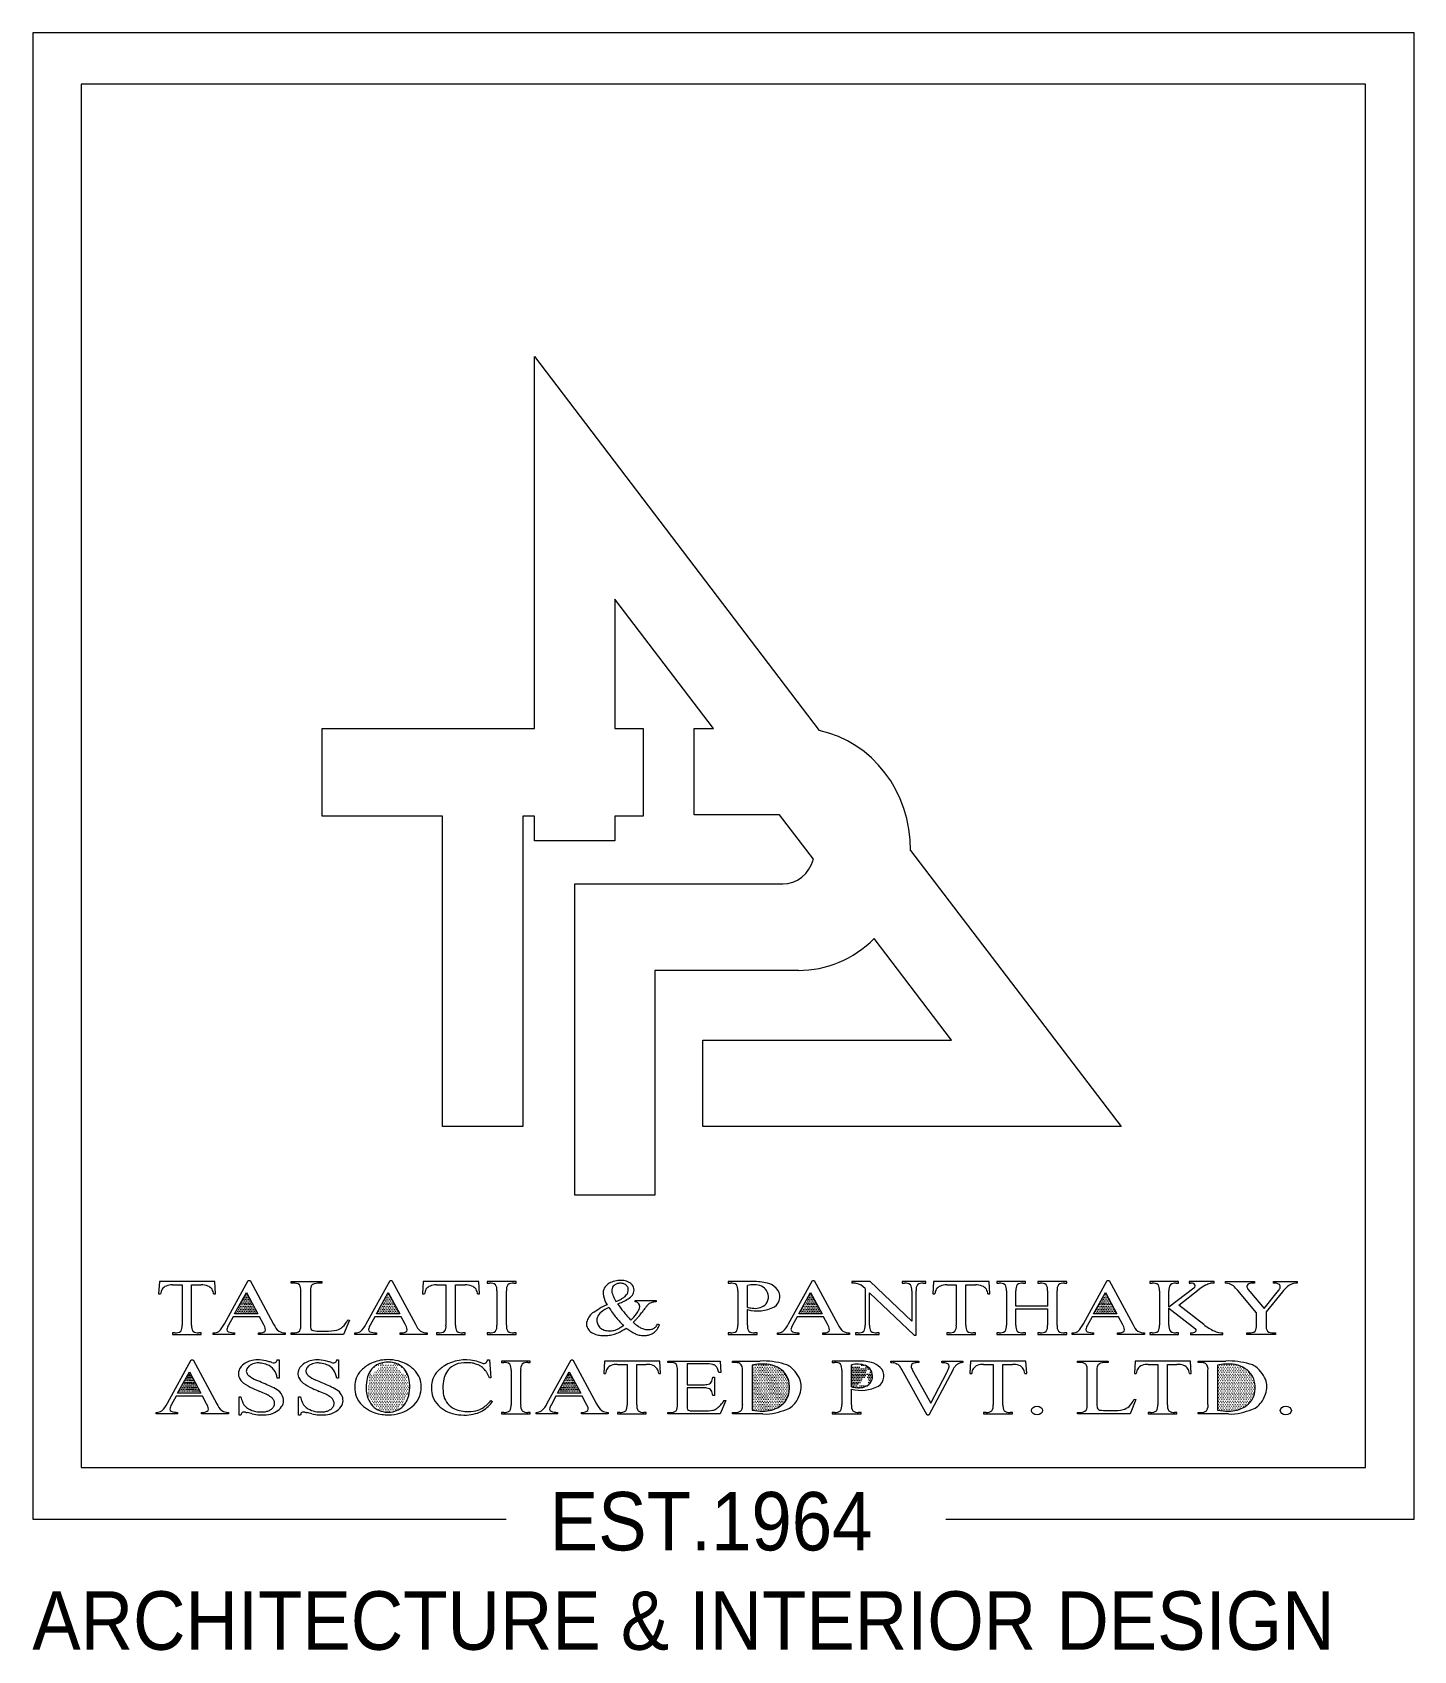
# Paper-space layout 'Cover Sheet A3' of a CAD drawing. Header units: inches. Extents: x 0 to 16.1, y 0 to 10.3.
# Drawn here: x 14.581 to 15.025, y 0.753 to 1.272 of the extents above; entities that cross this region are included whole.
import ezdxf
from ezdxf.enums import TextEntityAlignment as Align

# ---------------------------------------------------------------- set-up
doc = ezdxf.new("R2010")
doc.units = ezdxf.units.IN
for name, color, linetype, lineweight in [('G-ANNO-TEXT', 3, 'Continuous', 15), ('G-ANNO-TTLB', 7, 'Continuous', 50), ('G-PAPR-BORD', 252, 'Continuous', 5), ('G-PAPR-THIN', 20, 'Continuous', 5)]:
    doc.layers.add(name, color=color, linetype=linetype, lineweight=lineweight)
doc.styles.add('NOTES', font='arial.ttf', dxfattribs={"height": 2})
doc.styles.add('SUB-TITLE', font='swisscb.ttf')
doc.styles.add('SUB-TITLE-2', font='swissc.ttf')
doc.styles.add('TITLE', font='swisscb.ttf')
doc.styles.add('TradeMark', font='monbaiti.ttf')
pattern_1 = [(0, (0, 0), (0.0046875, 0.009375), [0, -0.009375])]

# ---------------------------------------------------------------- blocks, each defined once
blk = doc.blocks.new('TPA Logo master')
at = {"layer": 'G-PAPR-BORD'}
h = blk.add_hatch(dxfattribs=at)
h.set_pattern_fill('DOTS', color=256, scale=0.15)
h.set_pattern_definition(pattern_1)
h.paths.add_polyline_path([(1.1138, 1.0555), (1.1791, 1.165), (1.2428, 1.0555)])
h = blk.add_hatch(dxfattribs=at)
h.set_pattern_fill('DOTS', color=256, scale=0.15)
h.set_pattern_definition(pattern_1)
h.paths.add_polyline_path([(1.9627, 1.165), (1.8975, 1.0555), (2.0264, 1.0555)])
h = blk.add_hatch(dxfattribs=at)
h.set_pattern_fill('DOTS', color=256, scale=0.15)
h.set_pattern_definition(pattern_1)
h.paths.add_polyline_path([(3.29, 1.179, 0.081371), (3.2886, 1.1885, 0.089258), (3.2843, 1.1966, 0.062844), (3.278, 1.2029, 0.056613), (3.2694, 1.2081, 0.044434), (3.2621, 1.2107, 0.052187), (3.2504, 1.2125, 0.02977), (3.2409, 1.2123, 0.039286), (3.2298, 1.2106, 0.087066), (3.2161, 1.2048, 0.028953), (3.2074, 1.1969, 0.1014), (3.2003, 1.1859, 0.122358), (3.1986, 1.1727, 0.056932), (3.202, 1.1579, 0.031251), (3.2075, 1.1452, 0.016597), (3.2216, 1.1192, 0.013027), (3.2419, 1.1271, 0.0251), (3.2521, 1.132, 0.016885), (3.2646, 1.1395, 0.038764), (3.2721, 1.1452, 0.03642), (3.2807, 1.1541, 0.098522), (3.2881, 1.1676, 0.071966)])
h = blk.add_hatch(dxfattribs=at)
h.set_pattern_fill('DOTS', color=256, scale=0.15)
h.set_pattern_definition(pattern_1)
h.paths.add_polyline_path([(4.0551, 1.1746, 0.153503), (4.0268, 1.1972, 0.144584), (3.9486, 1.2008), (3.9486, 1.0883, 0.010267), (3.9751, 1.0853, 0.20453), (4.0441, 1.1004, 0.404726)])
h = blk.add_hatch(dxfattribs=at)
h.set_pattern_fill('DOTS', color=256, scale=0.15)
h.set_pattern_definition(pattern_1)
h.paths.add_polyline_path([(4.2979, 1.165), (4.2326, 1.0555), (4.3615, 1.0555)])
h = blk.add_hatch(dxfattribs=at)
h.set_pattern_fill('DOTS', color=256, scale=0.15)
h.set_pattern_definition(pattern_1)
h.paths.add_polyline_path([(5.928, 1.165), (5.8628, 1.0555), (5.9917, 1.0555)])
h = blk.add_hatch(dxfattribs=at)
h.set_pattern_fill('DOTS', color=256, scale=0.15)
h.set_pattern_definition(pattern_1)
h.paths.add_polyline_path([(3.2238, 1.0359, -0.02642), (3.2031, 1.0603, -0.011131), (3.1829, 1.0881, 0.069846), (3.139, 1.0631, 0.110367), (3.1209, 1.0415, 0.155371), (3.1166, 1.016, 0.11318), (3.124, 0.9966, 0.095741), (3.1398, 0.9808, 0.094224), (3.1633, 0.9706, 0.063246), (3.1894, 0.9681, 0.05841), (3.2182, 0.9724, 0.063942), (3.2436, 0.9829, -0.008738), (3.2645, 0.9944, -0.009472)])
h = blk.add_hatch(dxfattribs=at)
h.set_pattern_fill('DOTS', color=256, scale=0.15)
h.set_pattern_definition(pattern_1)
h.paths.add_polyline_path([(0.7988, 0.6479), (0.864, 0.7574), (0.9277, 0.6479)])
h = blk.add_hatch(dxfattribs=at)
h.set_pattern_fill('DOTS', color=256, scale=0.15)
h.set_pattern_definition(pattern_1)
edge = h.paths.add_edge_path()
edge.add_arc((1.954, 0.6636), 0.1119, 239.39309, 259.10385, ccw=False)
edge.add_arc((1.9509, 0.6584), 0.1059, 207.33595, 239.39309, ccw=False)
edge.add_arc((1.9776, 0.6722), 0.136, 183.9205, 207.33595, ccw=False)
edge.add_arc((2.0814, 0.6793), 0.24, 171.62309, 183.9205, ccw=False)
edge.add_arc((1.9519, 0.6984), 0.1092, 131.91147, 171.62309, ccw=False)
edge.add_arc((1.9543, 0.6887), 0.1181, 96.55145, 129.63077, ccw=False)
edge.add_arc((1.962, 0.6504), 0.157, 80.82761, 97.74099, ccw=False)
edge.add_arc((1.9689, 0.6888), 0.1181, 50.36923, 81.16974, ccw=False)
edge.add_arc((1.9713, 0.6985), 0.1092, 8.37691, 48.08853, ccw=False)
edge.add_arc((1.8418, 0.6794), 0.24, -3.9205, 8.37691, ccw=False)
edge.add_arc((1.9456, 0.6723), 0.136, 332.66405, 356.0795, ccw=False)
edge.add_arc((1.9723, 0.6585), 0.1059, 300.60691, 332.66405, ccw=False)
edge.add_arc((1.9662, 0.67), 0.119, 280.96677, 300.30122, ccw=False)
edge.add_arc((1.9621, 0.7035), 0.1527, 258.95212, 280.11505, ccw=False)
h = blk.add_hatch(dxfattribs=at)
h.set_pattern_fill('DOTS', color=256, scale=0.15)
h.set_pattern_definition(pattern_1)
h.paths.add_polyline_path([(2.8987, 0.6479), (2.9639, 0.7574), (3.0276, 0.6479)])
h = blk.add_hatch(dxfattribs=at)
h.set_pattern_fill('DOTS', color=256, scale=0.15)
h.set_pattern_definition(pattern_1)
edge = h.paths.add_edge_path()
edge.add_line((3.9741, 0.7923), (3.9741, 0.562))
edge.add_arc((4.0401, 0.9479), 0.3914, 260.28567, 269.30012)
edge.add_arc((4.0376, 0.7389), 0.1825, 269.30012, 284.0782)
edge.add_arc((4.0403, 0.728), 0.1712, 284.0782, 299.56123)
edge.add_arc((4.065, 0.6844), 0.1211, 299.56123, 323.95063)
edge.add_arc((4.0861, 0.6691), 0.095, 323.95063, 352.36966)
edge.add_arc((4.0334, 0.6761), 0.1482, 352.36966, 374.20914)
edge.add_arc((4.095, 0.6917), 0.0847, 14.20914, 43.05014)
edge.add_arc((4.0484, 0.6482), 0.1485, 43.05014, 63.73972)
edge.add_arc((4.0457, 0.6427), 0.1545, 63.73972, 86.1307)
edge.add_arc((4.027, 0.3671), 0.4308, 86.1307, 91.28201)
edge.add_arc((4.0222, 0.5837), 0.2142, 91.28201, 102.98951)
h = blk.add_hatch(dxfattribs=at)
h.set_pattern_fill('DOTS', color=256, scale=0.15)
h.set_pattern_definition(pattern_1)
edge = h.paths.add_edge_path()
edge.add_arc((4.5568, 0.6589), 0.1383, 70.89988, 103.80802, ccw=False)
edge.add_arc((4.5803, 0.7335), 0.0603, 33.88243, 68.79015, ccw=False)
edge.add_arc((4.5865, 0.7356), 0.0539, -52.44303, 35.69481, ccw=False)
edge.add_arc((4.5671, 0.7661), 0.09, 259.24587, 305.48296, ccw=False)
edge.add_arc((4.6113, 1.325), 0.6502, 262.26486, 264.61769, ccw=False)
edge.add_line((4.5238, 0.6807), (4.5238, 0.7933))
h = blk.add_hatch(dxfattribs=at)
h.set_pattern_fill('DOTS', color=256, scale=0.15)
h.set_pattern_definition(pattern_1)
edge = h.paths.add_edge_path()
edge.add_line((6.5477, 0.7923), (6.5477, 0.562))
edge.add_arc((6.6137, 0.9479), 0.3914, 260.28567, 269.30012)
edge.add_arc((6.6112, 0.7389), 0.1825, 269.30012, 284.0782)
edge.add_arc((6.6139, 0.728), 0.1712, 284.0782, 299.56123)
edge.add_arc((6.6386, 0.6844), 0.1211, 299.56123, 323.95063)
edge.add_arc((6.6597, 0.6691), 0.095, 323.95063, 352.36966)
edge.add_arc((6.607, 0.6761), 0.1482, 352.36966, 374.20914)
edge.add_arc((6.6686, 0.6917), 0.0847, 14.20914, 43.05014)
edge.add_arc((6.622, 0.6482), 0.1485, 43.05014, 63.73972)
edge.add_arc((6.6193, 0.6427), 0.1545, 63.73972, 86.1307)
edge.add_arc((6.6006, 0.3671), 0.4308, 86.1307, 91.28201)
edge.add_arc((6.5958, 0.5837), 0.2142, 91.28201, 102.98951)
blk.add_line((4.3135, 3.3888), (4.1269, 3.6155), dxfattribs=at)
for points in [[(4.1269, 3.6155), (3.6546, 3.6155), (3.6546, 4.0592), (3.7618, 4.0592), (3.2151, 4.7235), (3.2151, 4.0592), (3.3727, 4.0592), (3.3727, 3.6092), (3.2151, 3.6092), (3.2151, 3.4831), (2.7714, 3.4831), (2.7714, 3.6092), (2.7071, 3.6092), (2.7071, 2.0165), (2.2634, 2.0165), (2.2634, 3.6092), (1.5978, 3.6092), (1.5978, 4.0592), (2.7714, 4.0592), (2.7714, 5.9679), (4.3448, 4.0485, -0.362073), (4.851, 3.4332), (6.0157, 2.0175), (3.7018, 2.0165), (3.7018, 2.4602), (5.0776, 2.4602), (4.6491, 2.9809, -0.188149), (4.2304, 2.8178), (3.4374, 2.8178), (3.4374, 1.6641), (2.9937, 1.6641), (2.9937, 3.2615), (4.1436, 3.2615, 0.333047), (4.3135, 3.3888, 0.333047)], [(3.2216, 1.1192, -0.016597), (3.2075, 1.1452, -0.031251), (3.202, 1.1579, -0.056932), (3.1986, 1.1727, -0.122358), (3.2003, 1.1859, -0.1014), (3.2074, 1.1969, -0.028953), (3.2161, 1.2048, -0.087066), (3.2298, 1.2106, -0.039286), (3.2409, 1.2123, -0.02977), (3.2504, 1.2125, -0.052187), (3.2621, 1.2107, -0.044434), (3.2694, 1.2081, -0.056613), (3.278, 1.2029, -0.062844), (3.2843, 1.1966, -0.089258), (3.2886, 1.1885, -0.081371), (3.29, 1.179, -0.071966), (3.2881, 1.1676, -0.098522), (3.2807, 1.1541, -0.03642), (3.2721, 1.1452, -0.038764), (3.2646, 1.1395, -0.016885), (3.2521, 1.132, -0.029503), (3.2401, 1.1263, -0.011842), (3.2216, 1.1192, 0.673696)], [(2.2738, 0.7888, -0.180729), (2.4397, 0.8146, -0.035371), (2.4815, 0.8022, 0.269109), (2.504, 0.8058, 0.112535), (2.5104, 0.8141, 0.021927), (2.5126, 0.8195), (2.5223, 0.8195), (2.5309, 0.7274), (2.5223, 0.7274, 0.04861), (2.5084, 0.7537, 0.034575), (2.4993, 0.7655, 0.04773), (2.4838, 0.78, 0.058408), (2.4651, 0.7913, 0.038095), (2.4415, 0.7998, 0.054462), (2.4126, 0.8046, 0.064258), (2.3498, 0.7999, 0.112767), (2.3028, 0.7762, 0.17503), (2.2677, 0.7109, 0.053709), (2.2658, 0.6595, 0.051129), (2.2705, 0.6322, 0.218851), (2.3291, 0.5687, 0.108978), (2.4063, 0.5539, 0.074723), (2.4608, 0.562, 0.077054), (2.4912, 0.5767, 0.025908), (2.5156, 0.5955, 0.023747), (2.5309, 0.61), (2.5395, 0.606, -0.099099), (2.4869, 0.5597, -0.056446), (2.4569, 0.5466, -0.052606), (2.4095, 0.5373, -0.049451), (2.3515, 0.5379, -0.074275), (2.2825, 0.5561, -0.06451), (2.2411, 0.5847, -0.117502), (2.21, 0.6299, -0.089786), (2.2017, 0.6732, -0.066126), (2.2061, 0.7097, -0.119709), (2.2287, 0.752, -0.078512), (2.2738, 0.7888, -0.03768), (2.2993, 0.8012)], [(3.9741, 0.7923), (3.9741, 0.562, 0.039353), (4.0353, 0.5564, 0.064571), (4.0819, 0.5619, 0.06766), (4.1248, 0.5791, 0.106822), (4.1629, 0.6131, 0.124641), (4.1803, 0.6564, 0.095582), (4.1771, 0.7125, 0.126511), (4.1569, 0.7495, 0.090521), (4.1141, 0.7813, 0.098011), (4.0561, 0.7969, 0.022481), (4.0174, 0.7978, 0.051128), (3.9741, 0.7923, 0.795585)], [(6.5477, 0.7923), (6.5477, 0.562, 0.039353), (6.6089, 0.5564, 0.064571), (6.6555, 0.5619, 0.06766), (6.6984, 0.5791, 0.106822), (6.7365, 0.6131, 0.124641), (6.7539, 0.6564, 0.095582), (6.7507, 0.7125, 0.126511), (6.7305, 0.7495, 0.090521), (6.6877, 0.7813, 0.098011), (6.6297, 0.7969, 0.022481), (6.591, 0.7978, 0.051128), (6.5477, 0.7923, 0.795585)]]:
    blk.add_lwpolyline(points, format="xyb", dxfattribs=at)
for points in [[(0.77, 0.95), (0.9291, 0.95), (0.9291, 0.9574), (0.9161, 0.9574, -0.161324), (0.8837, 0.9658, -0.170689), (0.8762, 0.9969), (0.8762, 1.204), (0.9291, 1.204, -0.088217), (0.9666, 1.1984, -0.144183), (0.9894, 1.1814, -0.104047), (0.9977, 1.1574), (1.0082, 1.1574), (1.0041, 1.2209), (0.6978, 1.2209), (0.6937, 1.1574), (0.7043, 1.1574, -0.104047), (0.7126, 1.1814, -0.144183), (0.7353, 1.1984, -0.094462), (0.7703, 1.204), (0.8231, 1.204), (0.8231, 0.9969, -0.170689), (0.8157, 0.9658, -0.161324), (0.7833, 0.9574), (0.77, 0.9574)], [(0.9957, 0.9574, 0.088041), (1.0261, 0.9653, 0.098412), (1.0574, 1.0042), (1.1894, 1.2271), (1.199, 1.2271), (1.3296, 1.0018, 0.10517), (1.3582, 0.9665, 0.124049), (1.3941, 0.9574), (1.3941, 0.95), (1.246, 0.95), (1.246, 0.9574, 0.097478), (1.2764, 0.9629, 0.27807), (1.2843, 0.974, 0.102299), (1.2732, 1.0018), (1.2505, 1.0407), (1.1053, 1.0407), (1.0799, 0.998, 0.111388), (1.0704, 0.9744, 0.265222), (1.0785, 0.9635, 0.084618), (1.1138, 0.9574), (1.1138, 0.95), (0.9957, 0.95)], [(1.4259, 1.2209), (1.5958, 1.2209), (1.5958, 1.2135, 0.068829), (1.5538, 1.2095, 0.152679), (1.5374, 1.1989, 0.105134), (1.5329, 1.1684), (1.5329, 0.9982, 0.131398), (1.5374, 0.9754, 0.156346), (1.5476, 0.9692, 0.034609), (1.5908, 0.9672), (1.6181, 0.9672, 0.051469), (1.6788, 0.9718, 0.106375), (1.7106, 0.9881, 0.087862), (1.7393, 1.025), (1.7485, 1.0235), (1.7164, 0.95), (1.4259, 0.95), (1.4259, 0.9574), (1.44, 0.9574, 0.204067), (1.474, 0.9686, 0.139485), (1.4798, 0.9982), (1.4798, 1.173, 0.17492), (1.472, 1.2047, 0.167443), (1.44, 1.2135), (1.4259, 1.2135)], [(1.7793, 0.9574, 0.088041), (1.8097, 0.9653, 0.098412), (1.841, 1.0042), (1.973, 1.2271), (1.9827, 1.2271), (2.1133, 1.0018, 0.10517), (2.1419, 0.9665, 0.124049), (2.1777, 0.9574), (2.1777, 0.95), (2.0297, 0.95), (2.0297, 0.9574, 0.097478), (2.06, 0.9629, 0.27807), (2.0679, 0.974, 0.102299), (2.0568, 1.0018), (2.0341, 1.0407), (1.8889, 1.0407), (1.8635, 0.998, 0.111388), (1.854, 0.9744, 0.265222), (1.8621, 0.9635, 0.084618), (1.8975, 0.9574), (1.8975, 0.95), (1.7793, 0.95)], [(2.2291, 0.95), (2.3883, 0.95), (2.3883, 0.9574), (2.3752, 0.9574, -0.161324), (2.3429, 0.9658, -0.170689), (2.3354, 0.9969), (2.3354, 1.204), (2.3883, 1.204, -0.088217), (2.4258, 1.1984, -0.144183), (2.4485, 1.1814, -0.104047), (2.4568, 1.1574), (2.4674, 1.1574), (2.4632, 1.2209), (2.157, 1.2209), (2.1528, 1.1574), (2.1634, 1.1574, -0.104047), (2.1717, 1.1814, -0.144183), (2.1945, 1.1984, -0.094462), (2.2294, 1.204), (2.2823, 1.204), (2.2823, 0.9969, -0.170689), (2.2749, 0.9658, -0.161324), (2.2425, 0.9574), (2.2291, 0.9574)], [(2.6166, 1.174, -0.170689), (2.6241, 1.2052, -0.161324), (2.6565, 1.2136), (2.6695, 1.2136), (2.6695, 1.2209), (2.5104, 1.2209), (2.5104, 1.2136), (2.5237, 1.2136, -0.161324), (2.5561, 1.2052, -0.170689), (2.5636, 1.174), (2.5636, 0.9969, -0.170689), (2.5561, 0.9658, -0.161324), (2.5237, 0.9574), (2.5104, 0.9574), (2.5104, 0.95), (2.6695, 0.95), (2.6695, 0.9574), (2.6565, 0.9574, -0.161324), (2.6241, 0.9658, -0.170689), (2.6166, 0.9969)], [(3.3274, 1.1245), (3.4436, 1.1245), (3.4436, 1.117, 0.044305), (3.4206, 1.114, 0.046113), (3.4116, 1.111, 0.08512), (3.4009, 1.1041, 0.032467), (3.3896, 1.0926, 0.006904), (3.3794, 1.0805, 0.010447), (3.3669, 1.0646, -0.028244), (3.352, 1.0469, 0.007388), (3.3425, 1.0366, -0.02534), (3.3298, 1.0236, 0.006036), (3.3174, 1.012, 0.032891), (3.3442, 0.9921, 0.045834), (3.3631, 0.9822, 0.054302), (3.3849, 0.9759, 0.049024), (3.4022, 0.9746, 0.049178), (3.4186, 0.9766, 0.080423), (3.4338, 0.9827, 0.102991), (3.4465, 0.9944, 0.068434), (3.4516, 1.0042), (3.4618, 0.9988, -0.072903), (3.4497, 0.9759, -0.077747), (3.435, 0.9612, -0.080635), (3.4112, 0.9492, -0.044311), (3.3912, 0.9448, -0.047929), (3.3697, 0.944, -0.050256), (3.3438, 0.9483, -0.040683), (3.322, 0.9561, -0.040031), (3.2975, 0.9696, -0.015436), (3.279, 0.9828, -0.040633), (3.2335, 0.9584, -0.045852), (3.2065, 0.9494, -0.03329), (3.1772, 0.9447, -0.048673), (3.1386, 0.9447, -0.043574), (3.1109, 0.95, -0.096352), (3.0801, 0.9655, -0.112091), (3.0623, 0.9871, -0.229961), (3.0619, 1.02, -0.048535), (3.0761, 1.044, -0.104247), (3.0993, 1.0648, 0.001028), (3.1288, 1.0819, -0.057989), (3.1736, 1.1015, -0.087548), (3.1524, 1.1478, -0.154831), (3.1542, 1.1798, -0.141599), (3.1729, 1.2049, -0.077163), (3.1985, 1.2187, -0.058636), (3.2328, 1.2264, -0.059728), (3.2657, 1.2259, -0.081474), (3.2946, 1.2171, -0.093222), (3.3118, 1.2042, -0.188622), (3.3221, 1.1774, -0.176143), (3.3126, 1.1517, -0.089986), (3.2894, 1.1326, -0.022963), (3.2587, 1.1173, -0.017833), (3.2311, 1.1063, 0.014447), (3.2637, 1.0667, 0.009345), (3.284, 1.0444, 0.009225), (3.3044, 1.0235, 0.045211), (3.3357, 1.0552, 0.071142), (3.3497, 1.078, 0.088519), (3.3531, 1.0926, 0.23891), (3.3453, 1.1101, 0.160822), (3.3274, 1.117)], [(3.8423, 1.2136), (3.8556, 1.2136, -0.161324), (3.888, 1.2052, -0.170689), (3.8955, 1.174), (3.8955, 0.9969, -0.170689), (3.888, 0.9658, -0.161324), (3.8556, 0.9574), (3.8423, 0.9574), (3.8423, 0.95), (4.003, 0.95), (4.003, 0.9574), (3.9884, 0.9574, -0.161324), (3.956, 0.9658, -0.170689), (3.9486, 0.9969), (3.9486, 1.077, 0.17421), (4.0978, 1.0921, 0.51251), (4.1081, 1.1881, 0.121438), (4.0591, 1.2134, 0.058229), (3.9798, 1.2209), (3.8423, 1.2209)], [(3.9486, 1.2008, -0.144584), (4.0268, 1.1972, -0.153503), (4.0551, 1.1746, -0.404726), (4.0441, 1.1004, -0.20453), (3.9751, 1.0853, -0.010267), (3.9486, 1.0883)], [(4.1145, 0.9574, 0.088041), (4.1449, 0.9653, 0.098412), (4.1761, 1.0042), (4.3082, 1.2271), (4.3178, 1.2271), (4.4484, 1.0018, 0.10517), (4.477, 0.9665, 0.124049), (4.5129, 0.9574), (4.5129, 0.95), (4.3648, 0.95), (4.3648, 0.9574, 0.097478), (4.3951, 0.9629, 0.27807), (4.4031, 0.974, 0.102299), (4.3919, 1.0018), (4.3692, 1.0407), (4.224, 1.0407), (4.1986, 0.998, 0.111388), (4.1892, 0.9744, 0.265222), (4.1973, 0.9635, 0.084618), (4.2326, 0.9574), (4.2326, 0.95), (4.1145, 0.95)], [(4.8812, 1.174, -0.170689), (4.8887, 1.2052, -0.161324), (4.921, 1.2136), (4.9344, 1.2136), (4.9344, 1.2209), (4.804, 1.2209), (4.804, 1.2136), (4.817, 1.2136, -0.161324), (4.8494, 1.2052, -0.170689), (4.8568, 1.174), (4.8568, 1.0179), (4.6276, 1.2209), (4.5258, 1.2209), (4.5258, 1.2135, -0.046402), (4.5502, 1.2117, -0.148474), (4.5997, 1.1853), (4.5997, 0.9969, -0.170689), (4.5922, 0.9658, -0.161324), (4.5599, 0.9574), (4.5465, 0.9574), (4.5465, 0.95), (4.6769, 0.95), (4.6769, 0.9574), (4.6639, 0.9574, -0.161324), (4.6315, 0.9658, -0.170689), (4.6241, 0.9969), (4.6241, 1.1638), (4.8714, 0.9457), (4.8812, 0.9457)], [(5.0504, 0.95), (5.2095, 0.95), (5.2095, 0.9574), (5.1965, 0.9574, -0.161324), (5.1641, 0.9658, -0.170689), (5.1566, 0.9969), (5.1566, 1.204), (5.2095, 1.204, -0.088217), (5.247, 1.1984, -0.144183), (5.2697, 1.1814, -0.104047), (5.278, 1.1574), (5.2886, 1.1574), (5.2845, 1.2209), (4.9782, 1.2209), (4.9741, 1.1574), (4.9846, 1.1574, -0.104047), (4.9929, 1.1814, -0.144183), (5.0157, 1.1984, -0.094462), (5.0506, 1.204), (5.1035, 1.204), (5.1035, 0.9969, -0.170689), (5.0961, 0.9658, -0.161324), (5.0637, 0.9574), (5.0504, 0.9574)], [(5.4333, 1.0953), (5.4333, 1.174, -0.170689), (5.4407, 1.2052, -0.161324), (5.4731, 1.2136), (5.4865, 1.2136), (5.4865, 1.2209), (5.3273, 1.2209), (5.3273, 1.2136), (5.3404, 1.2136, -0.161324), (5.3727, 1.2052, -0.170689), (5.3802, 1.174), (5.3802, 0.9969, -0.170689), (5.3727, 0.9658, -0.161324), (5.3404, 0.9574), (5.3273, 0.9574), (5.3273, 0.95), (5.4865, 0.95), (5.4865, 0.9574), (5.4731, 0.9574, -0.161324), (5.4407, 0.9658, -0.170689), (5.4333, 0.9969), (5.4333, 1.0805), (5.6078, 1.0805), (5.6078, 0.9969, -0.170689), (5.6004, 0.9658, -0.161324), (5.568, 0.9574), (5.5546, 0.9574), (5.5546, 0.95), (5.7138, 0.95), (5.7138, 0.9574), (5.7007, 0.9574, -0.161324), (5.6684, 0.9658, -0.170689), (5.6609, 0.9969), (5.6609, 1.174, -0.170689), (5.6684, 1.2052, -0.161324), (5.7007, 1.2136), (5.7138, 1.2136), (5.7138, 1.2209), (5.5546, 1.2209), (5.5546, 1.2136), (5.568, 1.2136, -0.161324), (5.6004, 1.2052, -0.170689), (5.6078, 1.174), (5.6078, 1.0953)], [(5.7447, 0.9574, 0.088041), (5.7751, 0.9653, 0.098412), (5.8063, 1.0042), (5.9384, 1.2271), (5.948, 1.2271), (6.0786, 1.0018, 0.10517), (6.1072, 0.9665, 0.124049), (6.1431, 0.9574), (6.1431, 0.95), (5.995, 0.95), (5.995, 0.9574, 0.097478), (6.0253, 0.9629, 0.27807), (6.0333, 0.974, 0.102299), (6.0221, 1.0018), (5.9994, 1.0407), (5.8542, 1.0407), (5.8288, 0.998, 0.111388), (5.8194, 0.9744, 0.265222), (5.8275, 0.9635, 0.084618), (5.8628, 0.9574), (5.8628, 0.95), (5.7447, 0.95)], [(6.2793, 1.0855), (6.4265, 0.9786, -0.548562), (6.4221, 0.9614, -0.112286), (6.3989, 0.9574), (6.3989, 0.95), (6.5774, 0.95), (6.5774, 0.9574, -0.076255), (6.5292, 0.9675, -0.063237), (6.4712, 1.001), (6.3328, 1.1003), (6.4462, 1.1823, -0.040086), (6.4817, 1.2027, -0.045513), (6.506, 1.2111, -0.050955), (6.5281, 1.2135), (6.5281, 1.2209), (6.3903, 1.2209), (6.3903, 1.2135), (6.3989, 1.2135, -0.116739), (6.4186, 1.21, -0.56448), (6.417, 1.1879), (6.2793, 1.0898), (6.2793, 1.174, -0.170689), (6.2867, 1.2052, -0.161324), (6.3191, 1.2136), (6.3322, 1.2136), (6.3322, 1.2209), (6.173, 1.2209), (6.173, 1.2136), (6.1864, 1.2136, -0.161324), (6.2187, 1.2052, -0.170689), (6.2262, 1.174), (6.2262, 0.9969, -0.170689), (6.2187, 0.9658, -0.161324), (6.1864, 0.9574), (6.173, 0.9574), (6.173, 0.95), (6.3322, 0.95), (6.3322, 0.9574), (6.3191, 0.9574, -0.161324), (6.2867, 0.9658, -0.170689), (6.2793, 0.9969)], [(6.8893, 1.2056, 0.146038), (6.8723, 1.2126, 0.033616), (6.8568, 1.2135), (6.8568, 1.2209), (6.9876, 1.2209), (6.9876, 1.2135), (6.9805, 1.2135, 0.138855), (6.9343, 1.1958, 0.04887), (6.9063, 1.1678), (6.816, 1.0651), (6.816, 0.9969, 0.170689), (6.8234, 0.9658, 0.161324), (6.8558, 0.9574), (6.8689, 0.9574), (6.8689, 0.95), (6.7097, 0.95), (6.7097, 0.9574), (6.7231, 0.9574, 0.161324), (6.7554, 0.9658, 0.170689), (6.7629, 0.9969), (6.7629, 1.0609), (6.6597, 1.1746, 0.030464), (6.635, 1.1995, 0.123749), (6.5921, 1.2135), (6.5921, 1.2209), (6.7525, 1.2209), (6.7525, 1.2135), (6.7442, 1.2135, 0.097208), (6.7203, 1.2091, 0.16814), (6.7107, 1.2016, 0.293719), (6.7127, 1.1873, 0.049182), (6.7263, 1.17), (6.8046, 1.0826), (6.8781, 1.1662, 0.016248), (6.885, 1.1745, 0.123024), (6.8947, 1.1931, 0.243746)], [(3.2645, 0.9944, -0.009472), (3.2238, 1.0359, -0.02642), (3.2031, 1.0603, -0.011131), (3.1829, 1.0881, 0.069846), (3.139, 1.0631, 0.110367), (3.1209, 1.0415, 0.155371), (3.1166, 1.016, 0.11318), (3.124, 0.9966, 0.095741), (3.1398, 0.9808, 0.094224), (3.1633, 0.9706, 0.063246), (3.1894, 0.9681, 0.05841), (3.2182, 0.9724, 0.063942), (3.2436, 0.9829, -0.008738)], [(0.6806, 0.5498, 0.088041), (0.711, 0.5577, 0.098412), (0.7423, 0.5966), (0.8743, 0.8195), (0.884, 0.8195), (1.0146, 0.5942, 0.10517), (1.0432, 0.559, 0.124049), (1.0791, 0.5498), (1.0791, 0.5425), (0.931, 0.5425), (0.931, 0.5498, 0.097478), (0.9613, 0.5553, 0.27807), (0.9692, 0.5665, 0.102299), (0.9581, 0.5942), (0.9354, 0.6331), (0.7902, 0.6331), (0.7648, 0.5904, 0.111388), (0.7553, 0.5668, 0.265222), (0.7634, 0.556, 0.084618), (0.7988, 0.5498), (0.7988, 0.5425), (0.6806, 0.5425)], [(1.3593, 0.8195), (1.3593, 0.7258), (1.3491, 0.7258, 0.120676), (1.3312, 0.7688, 0.130922), (1.2945, 0.7941, 0.066973), (1.2601, 0.8027, 0.041696), (1.2383, 0.8033, 0.086096), (1.2072, 0.7962, 0.081878), (1.192, 0.7866, 0.123842), (1.1797, 0.7686, 0.214427), (1.1808, 0.7524, 0.092419), (1.1921, 0.7383, 0.057131), (1.2328, 0.7159, -0.000506), (1.2724, 0.6995, -0.035224), (1.3487, 0.6655, -0.137571), (1.3757, 0.6397, -0.137056), (1.3841, 0.6084, -0.171287), (1.3735, 0.5794, -0.08834), (1.3436, 0.5539, -0.09894), (1.3006, 0.5391, -0.042896), (1.2514, 0.5367, -0.056627), (1.2115, 0.5427, 0.021029), (1.1833, 0.549, -0.002309), (1.1731, 0.5509, 0.05524), (1.1637, 0.5516, 0.115104), (1.156, 0.5496, 0.173716), (1.1512, 0.5443, 0.039982), (1.1487, 0.5363), (1.1385, 0.5363), (1.1385, 0.6291), (1.1487, 0.6291, 0.043658), (1.1573, 0.6033, 0.050818), (1.1651, 0.5894, 0.09048), (1.1804, 0.5744, 0.045386), (1.1995, 0.5638, 0.071815), (1.2387, 0.5532, 0.028358), (1.2592, 0.5519, 0.028943), (1.2776, 0.5528, 0.048205), (1.2976, 0.5569, 0.063631), (1.3139, 0.5644, 0.079167), (1.3276, 0.5763, 0.143877), (1.3346, 0.5922, 0.145719), (1.332, 0.6087, 0.086459), (1.3224, 0.622, 0.060608), (1.3094, 0.6319, 0.032022), (1.2885, 0.6425, 0.003536), (1.2527, 0.6576, -0.001749), (1.2135, 0.6739, -0.042225), (1.1636, 0.7, -0.153961), (1.1382, 0.7303, -0.156126), (1.1358, 0.7582, -0.135723), (1.1508, 0.7858, -0.094099), (1.1797, 0.8064, -0.058065), (1.2107, 0.8164, -0.063497), (1.2517, 0.8194, -0.053486), (1.2993, 0.8115, -0.00722), (1.3203, 0.8054, 0.097034), (1.3329, 0.8041, 0.162257), (1.3437, 0.8088, 0.141724), (1.3472, 0.8144, -0.037509), (1.3491, 0.8195)], [(1.6885, 0.8195), (1.6885, 0.7258), (1.6783, 0.7258, 0.120676), (1.6605, 0.7688, 0.130922), (1.6237, 0.7941, 0.066973), (1.5893, 0.8027, 0.041696), (1.5675, 0.8033, 0.086096), (1.5364, 0.7962, 0.081878), (1.5212, 0.7866, 0.123842), (1.5089, 0.7686, 0.214427), (1.5101, 0.7524, 0.092419), (1.5213, 0.7383, 0.057131), (1.562, 0.7159, -0.000506), (1.6016, 0.6995, -0.035224), (1.6779, 0.6655, -0.137571), (1.7049, 0.6397, -0.137056), (1.7133, 0.6084, -0.171287), (1.7028, 0.5794, -0.08834), (1.6729, 0.5539, -0.09894), (1.6298, 0.5391, -0.042896), (1.5806, 0.5367, -0.056627), (1.5407, 0.5427, 0.021029), (1.5125, 0.549, -0.002309), (1.5023, 0.5509, 0.05524), (1.493, 0.5516, 0.115104), (1.4852, 0.5496, 0.173716), (1.4805, 0.5443, 0.039982), (1.4779, 0.5363), (1.4677, 0.5363), (1.4677, 0.6291), (1.4779, 0.6291, 0.043658), (1.4865, 0.6033, 0.050818), (1.4944, 0.5894, 0.09048), (1.5096, 0.5744, 0.045386), (1.5287, 0.5638, 0.071815), (1.568, 0.5532, 0.028358), (1.5884, 0.5519, 0.028943), (1.6069, 0.5528, 0.048205), (1.6268, 0.5569, 0.063631), (1.6431, 0.5644, 0.079167), (1.6569, 0.5763, 0.143877), (1.6639, 0.5922, 0.145719), (1.6612, 0.6087, 0.086459), (1.6516, 0.622, 0.060608), (1.6386, 0.6319, 0.032022), (1.6177, 0.6425, 0.003536), (1.5819, 0.6576, -0.001749), (1.5427, 0.6739, -0.042225), (1.4929, 0.7, -0.153961), (1.4674, 0.7303, -0.156126), (1.4651, 0.7582, -0.135723), (1.48, 0.7858, -0.094099), (1.5089, 0.8064, -0.058065), (1.54, 0.8164, -0.063497), (1.581, 0.8194, -0.053486), (1.6285, 0.8115, -0.00722), (1.6495, 0.8054, 0.097034), (1.6621, 0.8041, 0.162257), (1.6729, 0.8088, 0.141724), (1.6764, 0.8144, -0.037509), (1.6783, 0.8195)], [(1.9466, 0.5377, -0.033276), (1.9082, 0.5424, -0.072003), (1.8587, 0.5595, -0.06451), (1.8173, 0.5881, -0.117502), (1.7862, 0.6333, -0.089786), (1.7779, 0.6766, -0.066126), (1.7823, 0.7131, -0.119709), (1.8049, 0.7554, -0.078512), (1.85, 0.7922, -0.058822), (1.8905, 0.8098, -0.083269), (1.9727, 0.8203, -0.060871), (2.0326, 0.8099, -0.058822), (2.0731, 0.7923, -0.078512), (2.1182, 0.7555, -0.119709), (2.1408, 0.7133, -0.066126), (2.1453, 0.6767, -0.089786), (2.1369, 0.6334, -0.117502), (2.1058, 0.5882, -0.06451), (2.0644, 0.5596, -0.072003), (2.0149, 0.5425, -0.059042)], [(1.9328, 0.5537, -0.086217), (1.897, 0.5673, -0.140795), (1.8568, 0.6098, -0.102526), (1.8419, 0.6629, -0.053709), (1.8439, 0.7143, -0.17503), (1.879, 0.7796, -0.145347), (1.9409, 0.806, -0.073933), (1.987, 0.8054, -0.135208), (2.0442, 0.7797, -0.17503), (2.0793, 0.7144, -0.053709), (2.0813, 0.663, -0.102526), (2.0664, 0.6098, -0.140795), (2.0263, 0.5673, -0.084563), (1.9889, 0.5532, -0.092604)], [(2.6953, 0.7665, -0.170689), (2.7027, 0.7976, -0.161324), (2.7351, 0.806), (2.7482, 0.806), (2.7482, 0.8134), (2.589, 0.8134), (2.589, 0.806), (2.6024, 0.806, -0.161324), (2.6347, 0.7976, -0.170689), (2.6422, 0.7665), (2.6422, 0.5894, -0.170689), (2.6347, 0.5582, -0.161324), (2.6024, 0.5498), (2.589, 0.5498), (2.589, 0.5425), (2.7482, 0.5425), (2.7482, 0.5498), (2.7351, 0.5498, -0.161324), (2.7027, 0.5582, -0.170689), (2.6953, 0.5894)], [(2.7805, 0.5498, 0.088041), (2.8109, 0.5577, 0.098412), (2.8422, 0.5966), (2.9742, 0.8195), (2.9839, 0.8195), (3.1145, 0.5942, 0.10517), (3.1431, 0.559, 0.124049), (3.1789, 0.5498), (3.1789, 0.5425), (3.0309, 0.5425), (3.0309, 0.5498, 0.097478), (3.0612, 0.5553, 0.27807), (3.0691, 0.5665, 0.102299), (3.058, 0.5942), (3.0353, 0.6331), (2.8901, 0.6331), (2.8647, 0.5904, 0.111388), (2.8552, 0.5668, 0.265222), (2.8633, 0.556, 0.084618), (2.8987, 0.5498), (2.8987, 0.5425), (2.7805, 0.5425)], [(3.2304, 0.5425), (3.3895, 0.5425), (3.3895, 0.5498), (3.3765, 0.5498, -0.161324), (3.3441, 0.5582, -0.170689), (3.3366, 0.5894), (3.3366, 0.7964), (3.3895, 0.7964, -0.088217), (3.427, 0.7909, -0.144183), (3.4498, 0.7738, -0.104047), (3.4581, 0.7498), (3.4686, 0.7498), (3.4645, 0.8133), (3.1582, 0.8133), (3.1541, 0.7498), (3.1646, 0.7498, -0.104047), (3.1729, 0.7738, -0.144183), (3.1957, 0.7909, -0.094462), (3.2307, 0.7964), (3.2835, 0.7964), (3.2835, 0.5894, -0.170689), (3.2761, 0.5582, -0.161324), (3.2437, 0.5498), (3.2304, 0.5498)], [(3.8019, 0.754), (3.791, 0.754, 0.044606), (3.7836, 0.775, 0.105405), (3.7749, 0.7866, 0.110376), (3.76, 0.7947, -0.017271), (3.7573, 0.7956, 0.05928), (3.7183, 0.7986), (3.6154, 0.7986), (3.6154, 0.6915), (3.6978, 0.6915, 0.040809), (3.7251, 0.6933, 0.065153), (3.7382, 0.6971, 0.140568), (3.7483, 0.7054, 0.062818), (3.7541, 0.7165, 0.084926), (3.7568, 0.7309), (3.7669, 0.7309), (3.7669, 0.6366), (3.7568, 0.6366, 0.084926), (3.7541, 0.6509, 0.062818), (3.7483, 0.662, 0.140568), (3.7382, 0.6704, 0.065153), (3.7251, 0.6741, 0.040809), (3.6978, 0.6759), (3.6154, 0.6759), (3.6154, 0.5835, 0.025396), (3.6162, 0.5707, 0.292679), (3.6234, 0.5604, 0.062682), (3.6327, 0.5579, 0.04628), (3.6463, 0.5572), (3.71, 0.5572, 0.04997), (3.7581, 0.5609, 0.099923), (3.7753, 0.5677, 0.013746), (3.7896, 0.5775, 0.075857), (3.8053, 0.5931, -0.014917), (3.819, 0.6104), (3.83, 0.6104), (3.7978, 0.5425), (3.5091, 0.5425), (3.5091, 0.5498), (3.5224, 0.5498, 0.161324), (3.5548, 0.5582, 0.170689), (3.5622, 0.5894), (3.5622, 0.7665, 0.170689), (3.5548, 0.7976, 0.161324), (3.5224, 0.806), (3.5091, 0.806), (3.5091, 0.8134), (3.7977, 0.8134)], [(3.8671, 0.8133), (4.0198, 0.8133, -0.073696), (4.1527, 0.7979, -0.12953), (4.2035, 0.7688, -0.070271), (4.2343, 0.7285, -0.204222), (4.2425, 0.6543, -0.069013), (4.2219, 0.6095, -0.173074), (4.1644, 0.565, -0.016632), (4.1054, 0.5478, -0.087207), (4.0347, 0.5425), (3.8671, 0.5425), (3.8671, 0.5498), (3.8811, 0.5498, 0.177453), (3.9122, 0.5583, 0.23004), (3.9194, 0.5716, -0.016345), (3.921, 0.5904), (3.921, 0.7654, 0.293356), (3.907, 0.8011, 0.103109), (3.8811, 0.8059), (3.8671, 0.8059)], [(4.4175, 0.806), (4.4309, 0.806, -0.161324), (4.4633, 0.7976, -0.170689), (4.4707, 0.7665), (4.4707, 0.5894, -0.170689), (4.4633, 0.5582, -0.161324), (4.4309, 0.5498), (4.4175, 0.5498), (4.4175, 0.5425), (4.5783, 0.5425), (4.5783, 0.5498), (4.5636, 0.5498, -0.161324), (4.5313, 0.5582, -0.170689), (4.5238, 0.5894), (4.5238, 0.6694, 0.17421), (4.673, 0.6845, 0.51251), (4.6834, 0.7806, 0.121438), (4.6344, 0.8059, 0.058229), (4.555, 0.8134), (4.4175, 0.8134)], [(4.5238, 0.7933, -0.144584), (4.6021, 0.7896, -0.153503), (4.6303, 0.7671, -0.404726), (4.6194, 0.6928, -0.20453), (4.5503, 0.6777, -0.010267), (4.5238, 0.6807)], [(4.7423, 0.8133), (4.8956, 0.8133), (4.8956, 0.8059, 0.043467), (4.8687, 0.8022, 0.123811), (4.8581, 0.7968, 0.230327), (4.854, 0.7872, 0.090575), (4.8565, 0.7769, 0.029549), (4.8668, 0.7566), (4.9622, 0.5978), (5.0507, 0.7546, 0.045535), (5.0623, 0.7791, 0.120283), (5.0634, 0.7892, 0.17808), (5.0544, 0.7987, 0.031687), (5.047, 0.8018, 0.05959), (5.0334, 0.8047, -0.017624), (5.0239, 0.8059), (5.0239, 0.8133), (5.1396, 0.8133), (5.1396, 0.8059, 0.04389), (5.1211, 0.8021, 0.078856), (5.1074, 0.7954, 0.065587), (5.0965, 0.7854, 0.012686), (5.0902, 0.7776, 0.042114), (5.0834, 0.7668), (4.9525, 0.5363), (4.9423, 0.5363), (4.8018, 0.7698, 0.046401), (4.7865, 0.7917, 0.131147), (4.7773, 0.7981, -0.007802), (4.7649, 0.8028, 0.098639), (4.7536, 0.8049, -0.052927), (4.7423, 0.8059)], [(5.2544, 0.5425), (5.4135, 0.5425), (5.4135, 0.5498), (5.4005, 0.5498, -0.161324), (5.3681, 0.5582, -0.170689), (5.3606, 0.5894), (5.3606, 0.7964), (5.4135, 0.7964, -0.088217), (5.451, 0.7909, -0.144183), (5.4737, 0.7738, -0.104047), (5.482, 0.7498), (5.4926, 0.7498), (5.4885, 0.8133), (5.1822, 0.8133), (5.1781, 0.7498), (5.1886, 0.7498, -0.104047), (5.1969, 0.7738, -0.144183), (5.2197, 0.7909, -0.094462), (5.2547, 0.7964), (5.3075, 0.7964), (5.3075, 0.5894, -0.170689), (5.3001, 0.5582, -0.161324), (5.2677, 0.5498), (5.2544, 0.5498)], [(5.7736, 0.8134), (5.9434, 0.8134), (5.9434, 0.8059, 0.068829), (5.9015, 0.802, 0.152679), (5.8851, 0.7913, 0.105134), (5.8806, 0.7608), (5.8806, 0.5906, 0.131398), (5.8851, 0.5678, 0.156346), (5.8953, 0.5616, 0.034609), (5.9384, 0.5596), (5.9658, 0.5596, 0.051469), (6.0264, 0.5642, 0.106375), (6.0583, 0.5805, 0.087862), (6.087, 0.6174), (6.0961, 0.616), (6.064, 0.5425), (5.7736, 0.5425), (5.7736, 0.5498), (5.7877, 0.5498, 0.204067), (5.8217, 0.561, 0.139485), (5.8275, 0.5906), (5.8275, 0.7654, 0.17492), (5.8197, 0.7971, 0.167443), (5.7877, 0.8059), (5.7736, 0.8059)], [(6.1644, 0.5425), (6.3235, 0.5425), (6.3235, 0.5498), (6.3105, 0.5498, -0.161324), (6.2781, 0.5582, -0.170689), (6.2706, 0.5894), (6.2706, 0.7964), (6.3235, 0.7964, -0.088217), (6.361, 0.7909, -0.144183), (6.3837, 0.7738, -0.104047), (6.392, 0.7498), (6.4026, 0.7498), (6.3985, 0.8133), (6.0922, 0.8133), (6.0881, 0.7498), (6.0986, 0.7498, -0.104047), (6.1069, 0.7738, -0.144183), (6.1297, 0.7909, -0.094462), (6.1646, 0.7964), (6.2175, 0.7964), (6.2175, 0.5894, -0.170689), (6.2101, 0.5582, -0.161324), (6.1777, 0.5498), (6.1644, 0.5498)], [(6.4407, 0.8133), (6.5934, 0.8133, -0.073696), (6.7263, 0.7979, -0.12953), (6.7771, 0.7688, -0.070271), (6.8079, 0.7285, -0.204222), (6.8161, 0.6543, -0.069013), (6.7955, 0.6095, -0.173074), (6.738, 0.565, -0.016632), (6.679, 0.5478, -0.087207), (6.6083, 0.5425), (6.4407, 0.5425), (6.4407, 0.5498), (6.4547, 0.5498, 0.177453), (6.4858, 0.5583, 0.23004), (6.493, 0.5716, -0.016345), (6.4946, 0.5904), (6.4946, 0.7654, 0.293356), (6.4806, 0.8011, 0.103109), (6.4547, 0.8059), (6.4407, 0.8059)]]:
    blk.add_lwpolyline(points, format="xyb", close=True, dxfattribs=at)
for points in [[(1.1138, 1.0555), (1.1791, 1.165), (1.2428, 1.0555)], [(1.8975, 1.0555), (1.9627, 1.165), (2.0264, 1.0555)], [(4.2326, 1.0555), (4.2979, 1.165), (4.3615, 1.0555)], [(5.8628, 1.0555), (5.928, 1.165), (5.9917, 1.0555)], [(0.7988, 0.6479), (0.864, 0.7574), (0.9277, 0.6479)], [(2.8987, 0.6479), (2.9639, 0.7574), (3.0276, 0.6479)]]:
    blk.add_lwpolyline(points, close=True, dxfattribs=at)
for centre in [(5.5497, 0.5591), (6.925, 0.5591)]:
    blk.add_ellipse(centre, major_axis=(-0.0307, 0.0001), ratio=0.721453, dxfattribs=at)
blk.add_open_spline([(0.2662, 7.3658), (0.2662, 7.3658), (7.3658, 7.3658), (7.3658, 7.3658), (7.3658, 7.3658), (7.3658, 7.3658), (7.3658, 0.2662), (7.3658, 0.2662), (7.3658, 0.2662), (7.3658, 0.2662), (0.2662, 0.2662), (0.2662, 0.2662), (0.2662, 0.2662), (0.2662, 0.2662), (0.2662, 7.3658), (0.2662, 7.3658)], degree=3, knots=[0, 0, 0, 0, 0.25, 0.25, 0.25, 0.25, 0.5, 0.5, 0.5, 0.5, 0.75, 0.75, 0.75, 0.75, 1, 1, 1, 1], dxfattribs=at)
at = {"layer": 'G-PAPR-THIN'}
blk.add_lwpolyline([(2.6157, 0), (0, 0), (0, 7.632), (7.6321, 7.632), (7.6321, 0), (5.0451, 0)], dxfattribs=at)
at = {"layer": 'G-PAPR-THIN', "style": 'TradeMark'}
for s, p in [('EST.1964', (2.8561, -0.1586)), ('ARCHITECTURE & INTERIOR DESIGN', (-0.0048, -0.6684))]:
    blk.add_text(s, height=0.3, dxfattribs=at).set_placement(p)
blk = doc.blocks.new('*U172')
at = {"xscale": 1.475737071652766, "yscale": 1.589617873905797, "zscale": 1.520437947303488}
blk.add_blockref('TPA Logo master', (370.369, 20.187), dxfattribs=at)
at = {"layer": 'G-ANNO-TEXT'}
for tag, p, height, style in [('GENERAL_NOTES_001', (349.494, 254.977), 1.421, 'NOTES'), ('GENERAL_NOTES_002', (349.711, 252.584), 1.421, 'NOTES'), ('GENERAL_NOTES_003', (349.711, 250.19), 1.421, 'NOTES'), ('GENERAL_NOTES_004', (349.711, 247.796), 1.421, 'NOTES'), ('GENERAL_NOTES_005', (349.711, 245.403), 1.421, 'NOTES'), ('GENERAL_NOTES_006', (349.711, 243.009), 1.421, 'NOTES'), ('GENERAL_NOTES_007', (349.711, 240.641), 1.421, 'NOTES'), ('GENERAL_NOTES_008', (349.652, 238.247), 1.421, 'NOTES'), ('GENERAL_NOTES_009', (349.711, 235.853), 1.421, 'NOTES'), ('GENERAL_NOTES_010', (349.711, 233.46), 1.421, 'NOTES'), ('GENERAL_NOTES_011', (349.711, 231.066), 1.421, 'NOTES'), ('GENERAL_NOTES_012', (349.711, 228.673), 1.421, 'NOTES'), ('GENERAL_NOTES_013', (349.711, 226.279), 1.421, 'NOTES'), ('GENERAL_NOTES_014', (349.711, 223.885), 1.421, 'NOTES'), ('GENERAL_NOTES_015', (349.711, 221.492), 1.421, 'NOTES'), ('GENERAL_NOTES_016', (349.711, 219.098), 1.421, 'NOTES'), ('GENERAL_NOTES_017', (349.627, 216.704), 1.421, 'NOTES'), ('GENERAL_NOTES_018', (349.711, 214.311), 1.421, 'NOTES'), ('GENERAL_NOTES_019', (349.685, 211.918), 1.421, 'NOTES'), ('GENERAL_NOTES_020', (349.711, 209.525), 1.421, 'NOTES'), ('GENERAL_NOTES_021', (349.628, 207.131), 1.421, 'NOTES'), ('GENERAL_NOTES_022', (349.711, 204.737), 1.421, 'NOTES'), ('GENERAL_NOTES_023', (349.636, 202.344), 1.421, 'NOTES'), ('GENERAL_NOTES_024', (349.711, 199.95), 1.421, 'NOTES'), ('GENERAL_NOTES_025', (349.617, 197.556), 1.421, 'NOTES'), ('GENERAL_NOTES_026', (349.711, 195.163), 1.421, 'NOTES'), ('GENERAL_NOTES_027', (349.711, 192.769), 1.421, 'NOTES'), ('GENERAL_NOTES_028', (349.711, 190.376), 1.421, 'NOTES'), ('GENERAL_NOTES_029', (349.711, 187.982), 1.421, 'NOTES'), ('GENERAL_NOTES_030', (349.63, 185.588), 1.421, 'NOTES'), ('GENERAL_NOTES_031', (349.711, 183.195), 1.421, 'NOTES'), ('GENERAL_NOTES_032', (349.711, 180.801), 1.421, 'NOTES'), ('GENERAL_NOTES_033', (349.711, 178.407), 1.421, 'NOTES'), ('GENERAL_NOTES_034', (349.628, 176.014), 1.421, 'NOTES'), ('GENERAL_NOTES_035', (349.711, 173.62), 1.421, 'NOTES'), ('CLIENTNAME', (349.635, 78.776), 2.132, 'SUB-TITLE-2'), ('CLIENTADDRESS1', (349.635, 75.883), 1.421, 'SUB-TITLE-2'), ('CLIENTADDRESS2', (349.635, 73.48), 1.421, 'SUB-TITLE-2'), ('CLIENTPHONE', (349.635, 71.112), 1.421, 'SUB-TITLE-2'), ('DRAWING_NO', (362.5, 41.086), 2.842, 'SUB-TITLE-2')]:
    blk.add_attdef(tag, p, '', height=height, dxfattribs=dict(at, style=style))
at = {"layer": 'G-ANNO-TEXT', "style": 'SUB-TITLE-2'}
for tag, p in [('REV_NO4', (351.245, 107.498)), ('REV_DATE4', (357.507, 107.498)), ('DRAWN_BY4', (365.625, 107.498)), ('CHECKED_BY4', (374.69, 107.498)), ('REV_NO3', (351.245, 104.656)), ('REV_DATE3', (357.507, 104.656)), ('DRAWN_BY3', (365.625, 104.656)), ('CHECKED_BY3', (374.69, 104.656)), ('REV_NO2', (351.245, 101.814)), ('REV_DATE2', (357.507, 101.814)), ('DRAWN_BY2', (365.625, 101.814)), ('CHECKED_BY2', (374.69, 101.814)), ('REV_NO1', (351.245, 98.972)), ('REV_DATE1', (357.507, 98.972)), ('DRAWN_BY1', (365.625, 98.972)), ('CHECKED_BY1', (374.69, 98.972)), ('REV_NO0', (351.245, 96.13)), ('REV_DATE0', (357.507, 96.13)), ('DRAWN_BY0', (365.625, 96.13)), ('CHECKED_BY0', (374.69, 96.13))]:
    blk.add_attdef(tag, text='', height=1.137, dxfattribs=at).set_placement(p, align=Align.MIDDLE)
for tag, p in [('REV_DESCRIPTION4', (380.364, 107.498)), ('REV_DESCRIPTION3', (380.364, 104.656)), ('REV_DESCRIPTION2', (380.364, 101.814)), ('REV_DESCRIPTION1', (380.364, 98.972)), ('REV_DESCRIPTION0', (380.364, 96.13))]:
    blk.add_attdef(tag, text='', height=1.137, dxfattribs=at).set_placement(p, align=Align.MIDDLE_LEFT)
for tag, p in [('PROJECT_NAME1', (362.5, 69.022)), ('PROJECT_NAME2', (362.5, 66.18)), ('PROJECT_CODE', (362.5, 62.816)), ('RELEASE', (362.5, 59.667)), ('STAGE', (362.5, 56.466)), ('DRAWING_TITLE', (362.5, 53.268))]:
    blk.add_attdef(tag, text='', height=1.705, dxfattribs=at).set_placement(p, align=Align.TOP_LEFT)
at = {"layer": 'G-ANNO-TEXT'}
for tag, height, style, p in [('CURRENT_REV', 2.842, 'TITLE', (396.605, 41.086)), ('DRAWN_BY', 1.705, 'SUB-TITLE-2', (355.395, 34.751)), ('CHECKED_BY', 1.705, 'SUB-TITLE-2', (368.895, 34.751)), ('SCALE', 1.705, 'SUB-TITLE-2', (383.105, 34.751)), ('ISSUE_DATE', 1.705, 'SUB-TITLE-2', (396.605, 34.751))]:
    blk.add_attdef(tag, text='', height=height, dxfattribs=dict(at, style=style)).set_placement(p, align=Align.CENTER)
at = {"layer": 'G-ANNO-TEXT', "style": 'SUB-TITLE'}
blk.add_attdef('FILE_NAME', text='', height=1.137, rotation=90, dxfattribs=at).set_placement((403.71, 8.764), align=Align.TOP_LEFT)

psp = doc.layouts.new('Cover Sheet A3')

# ---------------------------------------------------------------- block references
at = {"layer": 'G-ANNO-TTLB', "xscale": 0.03937007874015748, "yscale": 0.03937007874015748, "zscale": 0.03937007874015748}
psp.add_blockref('*U172', (0, 0), dxfattribs=at)

doc.saveas('drawing.dxf')
